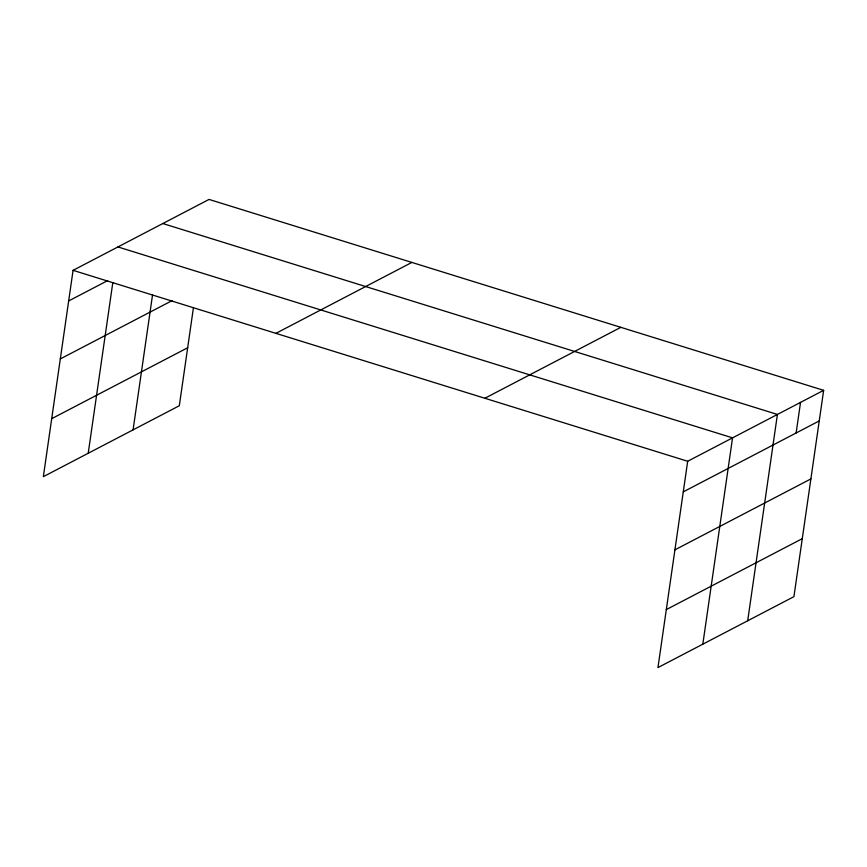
<?xml version="1.0" encoding="UTF-8"?>
<svg xmlns="http://www.w3.org/2000/svg" width="867" height="867" viewBox="0 0 867 867"><rect width="100%" height="100%" fill="white"/><g stroke="black" fill="none" stroke-linecap="round" stroke-linejoin="round"><path stroke-width="1.3" d="M823.65 390.334L687.683 461.266L657.955 667.579L793.923 596.659L823.65 390.334L209.045 199.421L73.077 270.341L43.35 476.666L179.317 405.734L193.406 307.915M88.217 453.257L112.786 282.805M133.084 429.848L152.527 294.986M702.823 644.17L732.55 437.857L117.945 246.943M747.69 620.772L777.417 414.448L162.823 223.534M796.123 432.991L800.534 402.396M68.677 300.936L107.638 280.615M60.311 358.927L172.013 300.665M51.706 418.674L187.673 347.754M275.901 333.351L411.868 262.419M484.87 398.256L620.826 327.336M683.272 491.86L819.239 420.928M674.916 549.841L810.883 478.92M666.311 609.588L802.278 538.667M73.077 270.341L687.683 461.266"/></g></svg>
